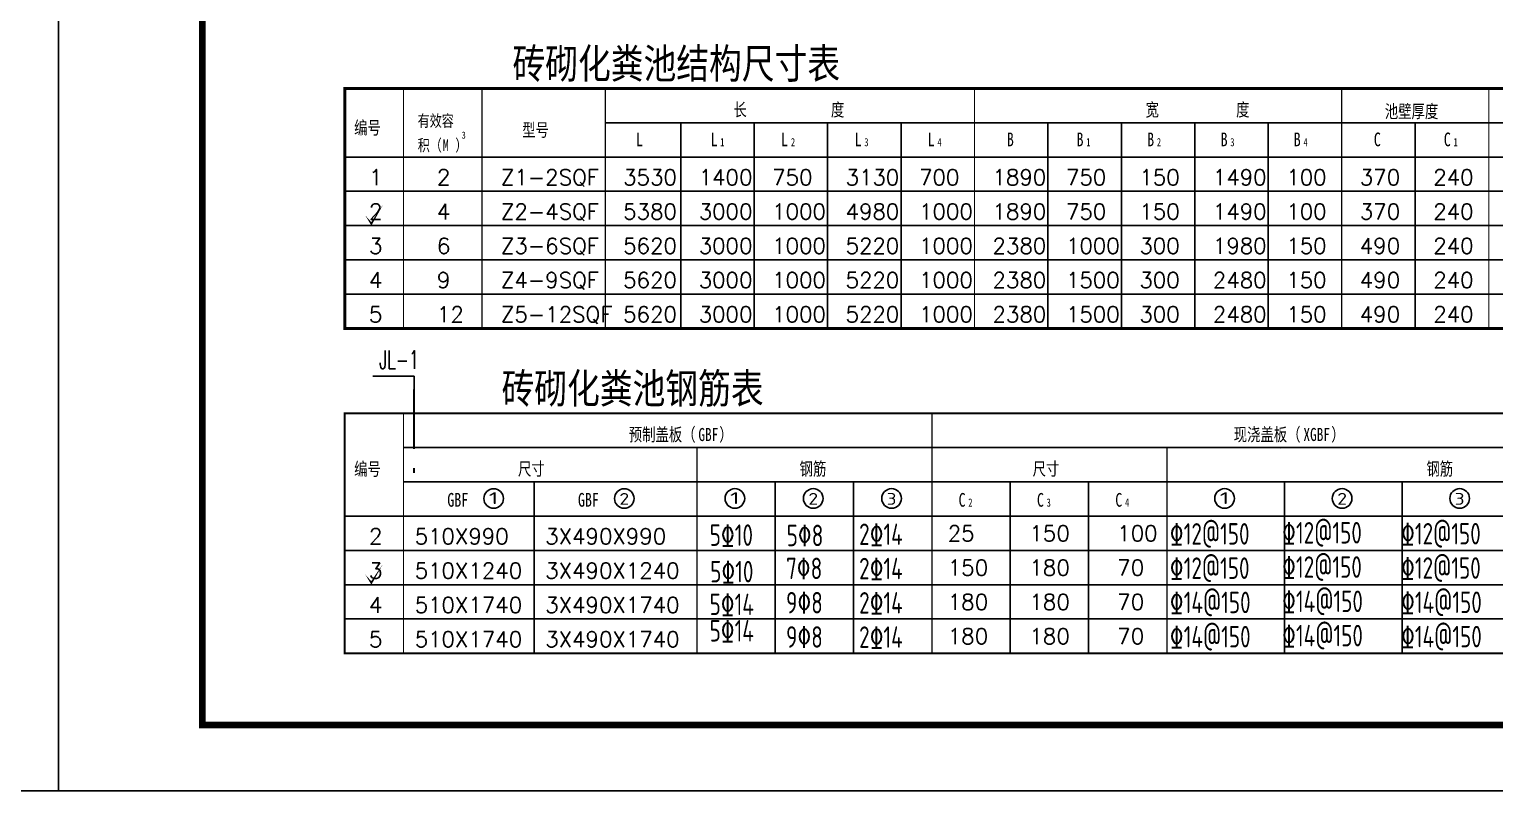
# Model space of a CAD drawing. Header units: millimetres. Extents: x -807114 to -50119, y -468455 to -61603.
# Drawn here: x -87671 to -73682, y -237099 to -229830 of the extents above; entities that cross this region are included whole.
import ezdxf
from ezdxf.enums import TextEntityAlignment as Align

# ---------------------------------------------------------------- set-up
doc = ezdxf.new("R2010")
doc.units = ezdxf.units.MM
doc.header["$LTSCALE"] = 1000
for name, color, linetype in [('DIM', 3, 'Continuous'), ('DIM_污水', 3, 'Continuous'), ('DIM_给水', 3, 'Continuous'), ('EARMARK', 3, 'Continuous'), ('PIPE-给水', 3, 'Continuous'), ('PUB_TEXT', 3, 'Continuous'), ('PUB_TITLE', 4, 'Continuous'), ('PUB_WINDW', 7, 'Continuous'), ('TEXT', 7, 'Continuous'), ('TWT_ELEV', 3, 'Continuous')]:
    doc.layers.add(name, color=color, linetype=linetype)
doc.styles.add('-宋体', font='', dxfattribs={"width": 0.75})
doc.styles.add('_TWT_SERIAL', font='COMPLEX', dxfattribs={"width": 0.8, "height": 3.5, "bigfont": 'HZTXT'})
doc.styles.add('HZDX', font='simplex.shx', dxfattribs={"width": 0.7, "bigfont": 'HZTXT.SHX'})
doc.styles.add('TSSD_Label', font='Tssdeng.shx', dxfattribs={"width": 0.7, "bigfont": 'hztxt.shx'})
doc.styles.add('TSSD_Num', font='Tssdeng.shx', dxfattribs={"width": 0.7, "bigfont": 'hztxt.shx'})
doc.styles.add('TSSD_Rein', font='Tssdeng.shx', dxfattribs={"width": 0.7, "bigfont": 'hztxt.shx'})
doc.styles.add('宋体', font='simsun.ttc', dxfattribs={"width": 0.8})
doc.styles.get('-宋体').set_extended_font_data('SimSun')

# ---------------------------------------------------------------- blocks, each defined once
blk = doc.blocks.new('ts_reino')
at = {"color": 0, "linetype": 'ByBlock', "lineweight": -2}
blk.add_circle((0, 0), 0.5, dxfattribs=at)
at = {"color": 0, "linetype": 'ByBlock', "lineweight": -2, "style": 'TSSD_Num', "width": 0.7}
blk.add_attdef('A', text='', height=0.6, dxfattribs=at).set_placement((0, 0), align=Align.MIDDLE_CENTER)
blk = doc.blocks.new('A$C68B44B62')
at = {"layer": 'EARMARK'}
blk.add_lwpolyline([(0, 154, 0, 30, 0), (92, 30, 30, 0, 0), (272, 323, 0, 0, 0)], format="xyseb", dxfattribs=at)
blk = doc.blocks.new('A$C7FB96D33')
at = {"const_width": 30}
blk.add_lwpolyline([(23, 3690), (23, 15), (24632, 15), (24632, 3690), (23, 3690)], dxfattribs=at)
at = {"layer": 'PUB_TEXT'}
for p, q in [((4012, 8140), (24632, 8140)), ((5168, 8140), (5168, 4990)), ((6293, 8140), (6293, 4990)), ((7418, 8140), (7418, 4990)), ((8543, 8140), (8543, 4990)), ((10793, 8140), (10793, 4990)), ((11918, 8140), (11918, 4990)), ((13043, 8140), (13043, 4990)), ((14168, 8140), (14168, 4990)), ((16418, 8140), (16418, 4990)), ((23, 7615), (24632, 7615)), ((23, 7090), (24632, 7090)), ((23, 6565), (24632, 6565)), ((23, 6040), (24632, 6040)), ((23, 5515), (24632, 5515)), ((923, 3165), (22216, 3165)), ((923, 2640), (24632, 2640)), ((2923, 2640), (2923, 15)), ((6616, 2640), (6616, 15)), ((7816, 2640), (7816, 15)), ((10216, 2640), (10216, 15)), ((11416, 2640), (11416, 15)), ((14416, 2640), (14416, 15)), ((16216, 2640), (16216, 15)), ((23, 2115), (24632, 2115)), ((23, 1590), (24632, 1590)), ((23, 1065), (24632, 1065)), ((23, 540), (24632, 540))]:
    blk.add_line(p, q, dxfattribs=at)
for points, const_width in [([(923, 8665), (923, 4990)], 20), ([(2123, 8665), (2123, 4990)], 20), ([(4012, 8665), (4012, 4990)], 20), ([(9668, 8665), (9668, 4990)], 20), ([(15293, 8665), (15293, 4990)], 20), ([(17543, 8665), (17543, 4990)], 15), ([(923, 3690), (923, 15)], 20), ([(9016, 3690), (9016, 15)], 20), ([(5416, 3165), (5416, 15)], 20), ([(12616, 3165), (12616, 15)], 20)]:
    blk.add_lwpolyline(points, dxfattribs=dict(at, const_width=const_width))
blk.add_arc((14348, 3155), 10, 0, 90, dxfattribs=at)
at = {"layer": 'PUB_WINDW', "const_width": 45}
blk.add_lwpolyline([(23, 8665), (24632, 8665), (24632, 4990), (23, 4990)], close=True, dxfattribs=at)
for p in [(339, 6565), (339, 1065)]:
    blk.add_blockref('A$C68B44B62', p)
at = {"layer": 'DIM'}
ref = blk.add_blockref('ts_reino', (2304, 2385), dxfattribs=dict(at, xscale=300, yscale=300, zscale=300))
ref.add_attrib('TSSD', '1', dxfattribs={"layer": '0', "height": 180, "style": 'TSSD_Label', "width": 2.407407}).set_placement((2229, 2301), (2379, 2301), align=Align.FIT)
ref = blk.add_blockref('ts_reino', (4304, 2385), dxfattribs=dict(at, xscale=-300, yscale=300, zscale=300, rotation=180))
ref.add_attrib('TSSD', '2', dxfattribs={"layer": '0', "height": 180, "style": 'TSSD_Label', "width": 1.547619}).set_placement((4229, 2289), (4379, 2289), align=Align.FIT)
ref = blk.add_blockref('ts_reino', (5998, 2386), dxfattribs=dict(at, xscale=300, yscale=300, zscale=300))
ref.add_attrib('TSSD', '1', dxfattribs={"layer": '0', "height": 180, "style": 'TSSD_Label', "width": 2.407407}).set_placement((5923, 2302), (6073, 2302), align=Align.FIT)
ref = blk.add_blockref('ts_reino', (7198, 2386), dxfattribs=dict(at, xscale=-300, yscale=300, zscale=300, rotation=180))
ref.add_attrib('TSSD', '2', dxfattribs={"layer": '0', "height": 180, "style": 'TSSD_Label', "width": 1.547619}).set_placement((7123, 2290), (7273, 2290), align=Align.FIT)
ref = blk.add_blockref('ts_reino', (8398, 2386), dxfattribs=dict(at, xscale=-300, yscale=300, zscale=300, rotation=180))
ref.add_attrib('TSSD', '3', dxfattribs={"layer": '0', "height": 180, "style": 'TSSD_Label', "width": 1.547619}).set_placement((8323, 2290), (8473, 2290), align=Align.FIT)
ref = blk.add_blockref('ts_reino', (13498, 2386), dxfattribs=dict(at, xscale=300, yscale=300, zscale=300))
ref.add_attrib('TSSD', '1', dxfattribs={"layer": '0', "height": 180, "style": 'TSSD_Label', "width": 2.407407}).set_placement((13423, 2302), (13573, 2302), align=Align.FIT)
ref = blk.add_blockref('ts_reino', (15298, 2386), dxfattribs=dict(at, xscale=-300, yscale=300, zscale=300, rotation=180))
ref.add_attrib('TSSD', '2', dxfattribs={"layer": '0', "height": 180, "style": 'TSSD_Label', "width": 1.547619}).set_placement((15223, 2290), (15373, 2290), align=Align.FIT)
ref = blk.add_blockref('ts_reino', (17098, 2386), dxfattribs=dict(at, xscale=-300, yscale=300, zscale=300, rotation=180))
ref.add_attrib('TSSD', '3', dxfattribs={"layer": '0', "height": 180, "style": 'TSSD_Label', "width": 1.547619}).set_placement((17023, 2290), (17173, 2290), align=Align.FIT)
at = {"layer": 'PUB_TEXT'}
for s, height, style, width, p in [('砖砌化粪池结构尺寸表', 459.7, '宋体', 0.8, (2593, 8817)), ('长', 200, '-宋体', 0.75, (5976, 8240)), ('度', 200, '-宋体', 0.75, (7469, 8240)), ('宽', 200, '-宋体', 0.75, (12288, 8240)), ('度', 200, '-宋体', 0.75, (13675, 8240)), ('池壁厚度', 200, '-宋体', 0.75, (15952, 8215)), ('编号', 200, '-宋体', 0.75, (167, 7964)), ('有效容', 180, '-宋体', 0.75, (1141, 8080)), ('型号', 200, '-宋体', 0.75, (2741, 7930)), ('积（', 180, '-宋体', 0.75, (1141, 7705)), ('M', 180, '-宋体', 0.75, (1525, 7705)), ('）', 180, '-宋体', 0.75, (1717, 7705)), ('3', 108, '-宋体', 0.75, (1814, 7897)), ('L', 210, '-宋体', 0.75, (4484, 7780)), ('L', 210, '-宋体', 0.75, (5625, 7780)), ('1', 126, '-宋体', 0.75, (5774, 7780)), ('L', 210, '-宋体', 0.75, (6706, 7780)), ('2', 126, '-宋体', 0.75, (6856, 7780)), ('L', 210, '-宋体', 0.75, (7831, 7780)), ('3', 126, '-宋体', 0.75, (7981, 7780)), ('L', 210, '-宋体', 0.75, (8952, 7780)), ('4', 126, '-宋体', 0.75, (9101, 7780)), ('B', 210, '-宋体', 0.75, (10163, 7780)), ('B', 210, '-宋体', 0.75, (11230, 7780)), ('1', 126, '-宋体', 0.75, (11380, 7780)), ('B', 210, '-宋体', 0.75, (12312, 7780)), ('2', 126, '-宋体', 0.75, (12461, 7780)), ('B', 210, '-宋体', 0.75, (13437, 7780)), ('3', 126, '-宋体', 0.75, (13586, 7780)), ('B', 210, '-宋体', 0.75, (14557, 7780)), ('4', 126, '-宋体', 0.75, (14707, 7780)), ('C', 210, '-宋体', 0.75, (15783, 7780)), ('C', 210, '-宋体', 0.75, (16855, 7780)), ('1', 126, '-宋体', 0.75, (17005, 7780)), ('砖砌化粪池钢筋表', 459.7, '宋体', 0.8, (2425, 3842)), ('预制盖板（', 200, '-宋体', 0.75, (4373, 3265)), ('GBF', 200, '-宋体', 0.75, (5439, 3265)), ('）', 200, '-宋体', 0.75, (5759, 3265)), ('现浇盖板（', 200, '-宋体', 0.75, (13638, 3266)), ('XGBF', 200, '-宋体', 0.75, (14705, 3266)), ('）', 200, '-宋体', 0.75, (15132, 3266)), ('编号', 200, '-宋体', 0.75, (167, 2737)), ('尺寸', 200, '-宋体', 0.75, (2677, 2740)), ('钢筋', 200, '-宋体', 0.75, (6989, 2740)), ('尺寸', 200, '-宋体', 0.75, (10558, 2740)), ('钢筋', 200, '-宋体', 0.75, (16589, 2740)), ('GBF', 210, '-宋体', 0.75, (1594, 2260)), ('GBF', 210, '-宋体', 0.75, (3594, 2260)), ('C', 210, '-宋体', 0.75, (9424, 2260)), ('C', 210, '-宋体', 0.75, (10624, 2260)), ('C', 210, '-宋体', 0.75, (11824, 2260)), ('2', 126, '-宋体', 0.75, (9573, 2260)), ('3', 126, '-宋体', 0.75, (10773, 2260)), ('4', 126, '-宋体', 0.75, (11973, 2260))]:
    blk.add_text(s, height=height, dxfattribs=dict(at, style=style, width=width)).set_placement(p)
at = {"layer": 'PUB_TEXT', "style": 'HZDX'}
for s, p in [('1', (394, 7185)), ('2', (1435, 7185)), ('Z1-2SQF', (2415, 7185)), ('3530', (4287, 7185)), ('1400', (5444, 7185)), ('750', (6569, 7185)), ('3130', (7694, 7185)), ('700', (8819, 7185)), ('1890', (9944, 7185)), ('750', (11069, 7185)), ('150', (12194, 7185)), ('1490', (13319, 7185)), ('100', (14444, 7185)), ('370', (15569, 7185)), ('240', (16694, 7185)), ('2', (394, 6660)), ('4', (1435, 6660)), ('Z2-4SQF', (2415, 6660)), ('5380', (4287, 6660)), ('3000', (5444, 6660)), ('1000', (6569, 6660)), ('4980', (7694, 6660)), ('1000', (8819, 6660)), ('1890', (9944, 6660)), ('750', (11069, 6660)), ('150', (12194, 6660)), ('1490', (13319, 6660)), ('100', (14444, 6660)), ('370', (15569, 6660)), ('240', (16694, 6660)), ('3', (394, 6135)), ('6', (1435, 6135)), ('Z3-6SQF', (2415, 6135)), ('5620', (4287, 6135)), ('3000', (5444, 6135)), ('1000', (6569, 6135)), ('5220', (7694, 6135)), ('1000', (8819, 6135)), ('2380', (9944, 6135)), ('1000', (11069, 6135)), ('300', (12194, 6135)), ('1980', (13319, 6135)), ('150', (14444, 6135)), ('490', (15569, 6135)), ('240', (16694, 6135)), ('4', (394, 5610)), ('9', (1435, 5610)), ('Z4-9SQF', (2415, 5610)), ('5620', (4287, 5610)), ('3000', (5444, 5610)), ('1000', (6569, 5610)), ('5220', (7694, 5610)), ('1000', (8819, 5610)), ('2380', (9944, 5610)), ('1500', (11069, 5610)), ('300', (12194, 5610)), ('2480', (13319, 5610)), ('150', (14444, 5610)), ('490', (15569, 5610)), ('240', (16694, 5610)), ('5', (394, 5085)), ('12', (1435, 5085)), ('Z5-12SQF', (2415, 5085)), ('5620', (4287, 5085)), ('3000', (5444, 5085)), ('1000', (6569, 5085)), ('5220', (7694, 5085)), ('1000', (8819, 5085)), ('2380', (9944, 5085)), ('1500', (11069, 5085)), ('300', (12194, 5085)), ('2480', (13319, 5085)), ('150', (14444, 5085)), ('490', (15569, 5085)), ('240', (16694, 5085)), ('2', (394, 1685)), ('510X990', (1094, 1685)), ('3X490X990', (3094, 1685)), ('25', (9259, 1731)), ('150', (10510, 1731)), ('100', (11854, 1731)), ('3', (394, 1160)), ('510X1240', (1094, 1160)), ('3X490X1240', (3094, 1160)), ('150', (9259, 1206)), ('180', (10510, 1206)), ('70', (11854, 1206)), ('180', (9259, 681)), ('180', (10510, 681)), ('70', (11854, 681)), ('4', (394, 635)), ('510X1740', (1094, 635)), ('3X490X1740', (3094, 635)), ('5', (394, 110)), ('510X1740', (1094, 110)), ('3X490X1740', (3094, 110)), ('180', (9259, 156)), ('180', (10510, 156)), ('70', (11854, 156))]:
    blk.add_text(s, height=240, dxfattribs=at).set_placement(p)
at = {"layer": 'TEXT', "style": 'TSSD_Rein', "width": 0.75}
for s, height, p in [('%%13112@150', 329.14, (12660, 1679)), ('%%13112@150', 329.14, (14380, 1696)), ('%%13112@150', 329.14, (16201, 1681)), ('5%%13110', 329.1, (5613, 1660)), ('5%%1308', 329.1, (6792, 1655)), ('2%%13114', 329.1, (7901, 1673)), ('5%%13110', 329.1, (5620, 1101)), ('7%%1308', 329.1, (6782, 1150)), ('2%%13114', 329.1, (7901, 1148)), ('%%13112@150', 329.14, (12660, 1154)), ('%%13112@150', 329.14, (14380, 1171)), ('%%13112@150', 329.14, (16201, 1156)), ('5%%13114', 329.1, (5611, 600)), ('9%%1308', 329.1, (6782, 625)), ('2%%13114', 329.1, (7901, 623)), ('%%13114@150', 329.14, (12660, 629)), ('%%13114@150', 329.14, (14380, 646)), ('%%13114@150', 329.14, (16201, 631)), ('5%%13114', 329.1, (5611, 195)), ('%%13114@150', 329.14, (12660, 104)), ('%%13114@150', 329.14, (14380, 121)), ('%%13114@150', 329.14, (16201, 106)), ('9%%1308', 329.1, (6782, 100)), ('2%%13114', 329.1, (7901, 98))]:
    blk.add_text(s, height=height, dxfattribs=at).set_placement(p)
blk = doc.blocks.new('化粪池大样图')
at = {"layer": 'DIM_污水'}
blk.add_line((1112985, 374494, -399000), (1113378, 374494, -399000), dxfattribs=at)
at = {"layer": 'PIPE-给水', "linetype": 'Continuous', "ltscale": 0.5, "const_width": 17.5}
for points in [[(1113378, 373901), (1113378, 374370)], [(1113378, 373800), (1113378, 373901)], [(1113378, 373570), (1113378, 373619)]]:
    blk.add_lwpolyline(points, dxfattribs=at)
at = {"layer": 'TWT_ELEV'}
blk.add_line((1113378, 374370, -399000), (1113378, 374494, -399000), dxfattribs=at)
at = {"xscale": 0.6233247820903666, "yscale": 0.6233247820903666, "zscale": 0.6233247820903666}
blk.add_blockref('A$C7FB96D33', (1112702, 371840), dxfattribs=at)
at = {"layer": 'DIM_污水', "color": 7, "style": '_TWT_SERIAL', "width": 0.64}
blk.add_text('JL-1', height=175, dxfattribs=at).set_placement((1113046, 374564, -399000))
blk = doc.blocks.new('21421421414214')
at = {"layer": 'PUB_TITLE'}
for points in [[(1970239, -2753496), (2012596, -2753496), (2012596, -2723546), (1970239, -2723546)], [(1971801, -2752782), (2011883, -2752782), (2011883, -2724259), (1971801, -2724259)]]:
    blk.add_lwpolyline(points, close=True, dxfattribs=at)
at = {"layer": 'PUB_TITLE', "const_width": 71.3}
blk.add_lwpolyline([(1971801, -2752782), (2011883, -2752782), (2011883, -2724259), (1971801, -2724259)], close=True, dxfattribs=at)
blk = doc.blocks.new('321214214124124')
blk.add_blockref('21421421414214', (0, 0))

msp = doc.modelspace()

# ---------------------------------------------------------------- linework, layer by layer
at = {"layer": 'PUB_TITLE'}
msp.add_lwpolyline([(-122083.7, -237098.7), (-87393.3, -237098.7), (-87393.3, -212570.1), (-122083.7, -212570.1)], close=True, dxfattribs=at)

# ---------------------------------------------------------------- block references
at = {"layer": 'DIM_给水', "color": 1}
msp.add_blockref('化粪池大样图', (-1197375.8, -607636.1), dxfattribs=at)
at = {"layer": 'PUB_TITLE', "xscale": 0.8800000000000001, "yscale": 0.8800000000000001, "zscale": 0.8800000000000001}
msp.add_blockref('321214214124124', (-1821203.3, 2185977.3), dxfattribs=at)

doc.saveas('drawing.dxf')
